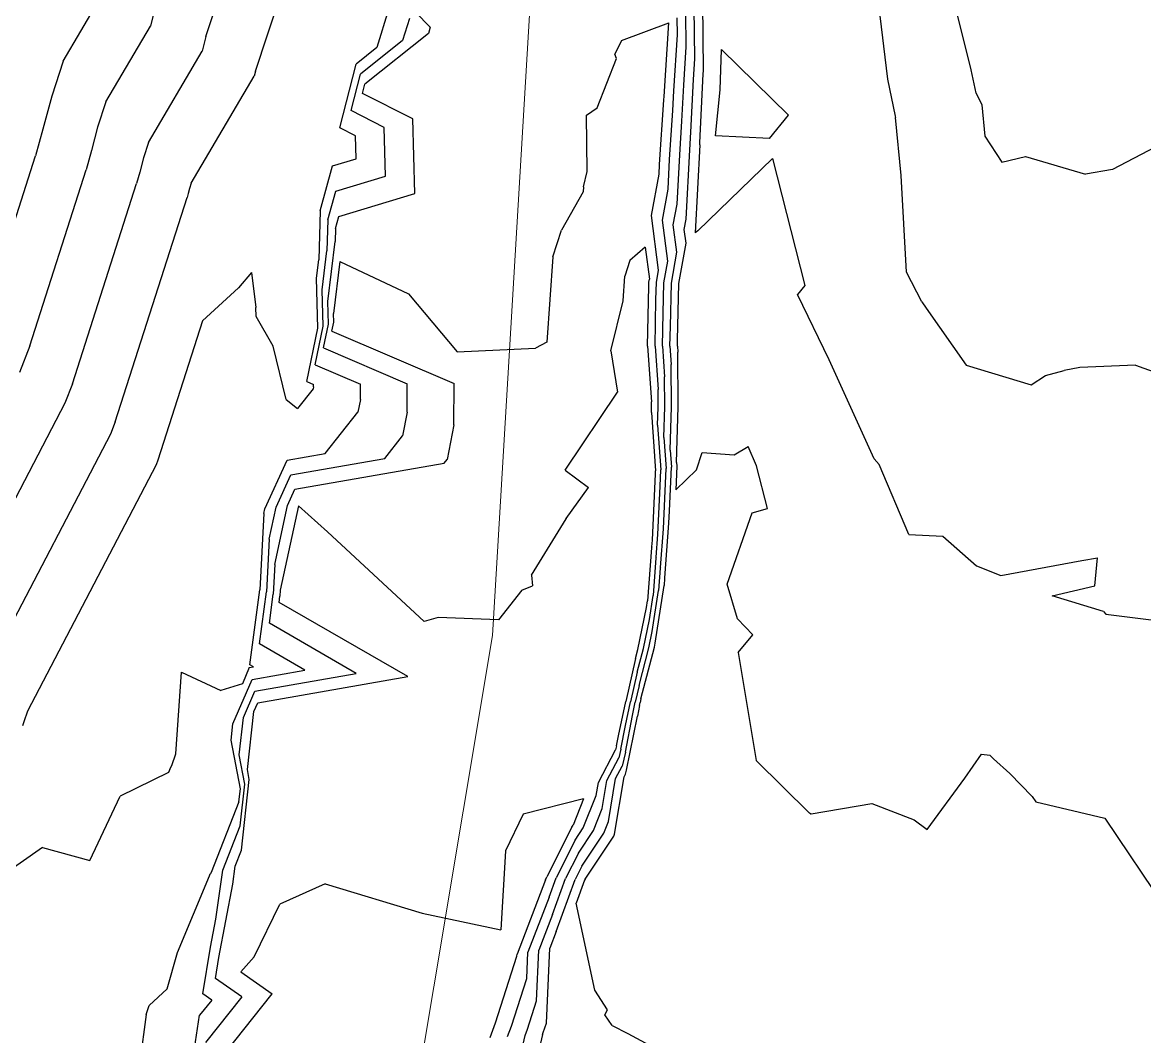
# Model space of a CAD drawing. Header units: metres. Extents: x -1120501 to 1198934, y -4928884 to 66998.
# Drawn here: x -1076.6 to -996.3, y 718.6 to 791.1 of the extents above; entities that cross this region are included whole.
import ezdxf

# ---------------------------------------------------------------- set-up
doc = ezdxf.new("R2010")
doc.units = ezdxf.units.M
doc.layers.add('CL', color=5, linetype='Continuous')
doc.layers.add('SURF2CONTOURS', color=7, linetype='Continuous', lineweight=0)

msp = doc.modelspace()

# ---------------------------------------------------------------- linework, layer by layer
at = {"color": 7, "lineweight": 0}
msp.add_circle((-684.638, 190.5), 66807.042, dxfattribs=at)
at = {"layer": 'CL', "linetype": 'Continuous', "lineweight": 0}
msp.add_lwpolyline([(-1035.691, 1461.088), (-1082.93, 1413.373), (-1091.259, 1383.15), (-1084.596, 1351.379), (-1067.699, 1290.099), (-1046.162, 1235.126), (-1016.295, 1185.507), (-1006.062, 1146.359), (-1008.085, 1097.216), (-1020.698, 1053.427), (-1024.744, 1018.087), (-1020.936, 965.612), (-1026.648, 923.133), (-1037.714, 875.18), (-1038.428, 823.3), (-1042.949, 747.265), (-1053.42, 684.557), (-1051.992, 631.606), (-1045.091, 551.05), (-1064.129, 492.269), (-1082.454, 432.298), (-1085.548, 405.763), (-1067.58, 367.805), (-1082.93, 319.257)], dxfattribs=at)
at = {"layer": 'SURF2CONTOURS', "color": 2, "linetype": 'Continuous', "lineweight": -3}
for p, q in [((-1008.707, 787.735, 275.5), (-1011.327, 798.209, 275.5)), ((-1059.92, 787.646, 274.5), (-1056.892, 796.837, 274.5)), ((-1066.996, 792.632, 275.5), (-1067.427, 790.872, 275.5)), ((-1027.862, 787.662, 274.5), (-1027.912, 792.553, 274.5)), ((-1029.102, 789.386, 273.5), (-1029.127, 791.832, 273.5)), ((-1070.617, 785.446, 275.5), (-1067.427, 790.872, 275.5)), ((-1048.897, 791.42, 273.5), (-1049.392, 789.843, 273.5)), ((-1033.721, 789.847, 272.5), (-1030.343, 791.11, 272.5)), ((-1030.682, 785.843, 272.5), (-1030.343, 791.11, 272.5)), ((-1049.392, 789.843, 273.5), (-1052.401, 787.431, 273.5)), ((-1033.721, 789.847, 272.5), (-1034.198, 788.864, 272.5)), ((-1029.278, 786.651, 273.5), (-1029.102, 789.386, 273.5)), ((-1026.663, 786.323, 274.5), (-1026.562, 789.192, 274.5)), ((-1026.562, 789.192, 274.5), (-1021.77, 784.506, 274.5)), ((-1035.461, 785.03, 272.5), (-1034.081, 788.561, 272.5)), ((-1034.081, 788.561, 272.5), (-1034.198, 788.864, 272.5)), ((-1059.92, 787.646, 274.5), (-1060.009, 787.285, 274.5)), ((-1027.875, 787.459, 274.5), (-1027.862, 787.662, 274.5)), ((-1008.365, 786.063, 275.5), (-1008.707, 787.735, 275.5)), ((-1064.508, 779.632, 274.5), (-1060.009, 787.285, 274.5)), ((-1053.067, 784.823, 273.5), (-1052.401, 787.431, 273.5)), ((-1028.117, 782.523, 274.5), (-1027.875, 787.459, 274.5)), ((-1029.405, 784.064, 273.5), (-1029.278, 786.651, 273.5)), ((-1026.998, 783.019, 274.5), (-1026.663, 786.323, 274.5)), ((-1008.365, 786.063, 275.5), (-1007.952, 785.24, 275.5)), ((-1070.617, 785.446, 275.5), (-1071.206, 783.651, 275.5)), ((-1031.004, 780.961, 272.5), (-1030.694, 785.605, 272.5)), ((-1030.694, 785.605, 272.5), (-1030.682, 785.843, 272.5)), ((-1007.952, 785.24, 275.5), (-1007.734, 783, 275.5)), ((-1050.717, 783.627, 273.5), (-1053.067, 784.823, 273.5)), ((-1036.22, 784.498, 272.5), (-1035.461, 785.03, 272.5)), ((-1036.177, 780.462, 272.5), (-1036.22, 784.498, 272.5)), ((-1023.135, 782.832, 274.5), (-1021.77, 784.506, 274.5)), ((-1071.206, 783.651, 275.5), (-1071.655, 781.964, 275.5)), ((-1050.618, 780.143, 273.5), (-1050.717, 783.627, 273.5)), ((-1029.566, 781.67, 273.5), (-1029.405, 784.064, 273.5)), ((-1023.135, 782.832, 274.5), (-1026.998, 783.019, 274.5)), ((-1007.734, 783, 275.5), (-1006.524, 781.127, 275.5)), ((-1071.655, 781.964, 275.5), (-1072.034, 780.594, 275.5)), ((-1028.127, 782.38, 274.5), (-1028.453, 776.091, 274.5)), ((-1028.127, 782.38, 274.5), (-1028.117, 782.523, 274.5)), ((-995.549, 782.211, 275.5), (-998.598, 780.607, 275.5)), ((-1029.749, 778.131, 273.5), (-1029.566, 781.67, 273.5)), ((-1022.914, 781.403, 274.5), (-1028.264, 776.217, 274.5)), ((-1022.914, 781.403, 274.5), (-1020.606, 772.316, 274.5)), ((-1006.524, 781.127, 275.5), (-1004.827, 781.547, 275.5)), ((-1004.827, 781.547, 275.5), (-1000.521, 780.27, 275.5)), ((-1076.068, 767.998, 275.5), (-1072.034, 780.594, 275.5)), ((-1036.44, 779.376, 272.5), (-1036.177, 780.462, 272.5)), ((-1031.04, 780.272, 272.5), (-1031.004, 780.961, 272.5)), ((-998.598, 780.607, 275.5), (-1000.521, 780.27, 275.5)), ((-1064.508, 779.632, 274.5), (-1064.632, 779.254, 274.5)), ((-1054.177, 779.052, 273.5), (-1050.618, 780.143, 273.5)), ((-1031.589, 777.328, 272.5), (-1031.04, 780.272, 272.5)), ((-1064.727, 778.9, 274.5), (-1064.806, 778.612, 274.5)), ((-1064.632, 779.254, 274.5), (-1064.727, 778.9, 274.5)), ((-1054.73, 777.016, 273.5), (-1054.177, 779.052, 273.5)), ((-1036.478, 779.002, 272.5), (-1038.019, 776.268, 272.5)), ((-1036.44, 779.376, 272.5), (-1036.478, 779.002, 272.5)), ((-1069.951, 762.548, 274.5), (-1064.806, 778.612, 274.5)), ((-1030.024, 776.66, 273.5), (-1029.749, 778.131, 273.5)), ((-1031.076, 773.402, 272.5), (-1031.589, 777.328, 272.5)), ((-1054.73, 777.016, 273.5), (-1054.8, 774.803, 273.5)), ((-1029.767, 774.698, 273.5), (-1030.024, 776.66, 273.5)), ((-1038.638, 774.355, 272.5), (-1038.019, 776.268, 272.5)), ((-1028.264, 776.217, 274.5), (-1028.453, 776.091, 274.5)), ((-1055.137, 772, 273.5), (-1054.8, 774.803, 273.5)), ((-1030.155, 772.475, 273.5), (-1029.767, 774.698, 273.5)), ((-1053.875, 774.035, 272.5), (-1054.323, 770.312, 272.5)), ((-1053.875, 774.035, 272.5), (-1048.975, 771.708, 272.5)), ((-1038.638, 774.355, 272.5), (-1039.075, 768.253, 272.5)), ((-1031.229, 772.525, 272.5), (-1031.076, 773.402, 272.5)), ((-1031.26, 771.301, 272.5), (-1031.229, 772.525, 272.5)), ((-1030.234, 769.373, 273.5), (-1030.155, 772.475, 273.5)), ((-1020.606, 772.316, 274.5), (-1021.138, 771.673, 274.5)), ((-1055.077, 769.401, 273.5), (-1055.137, 772, 273.5)), ((-1048.975, 771.708, 272.5), (-1045.484, 767.558, 272.5)), ((-1018.868, 766.982, 274.5), (-1021.138, 771.673, 274.5)), ((-1031.328, 767.971, 272.5), (-1031.26, 771.301, 272.5)), ((-1054.309, 769.699, 272.5), (-1054.323, 770.312, 272.5)), ((-1055.646, 766.643, 273.5), (-1055.077, 769.401, 273.5)), ((-1054.443, 769.048, 272.5), (-1054.309, 769.699, 272.5)), ((-1030.263, 767.966, 273.5), (-1030.234, 769.373, 273.5)), ((-1054.443, 769.048, 272.5), (-1045.699, 765.309, 272.5)), ((-1076.068, 767.998, 275.5), (-1076.803, 766.085, 275.5)), ((-1045.484, 767.558, 272.5), (-1039.887, 767.821, 272.5)), ((-1039.075, 768.253, 272.5), (-1039.887, 767.821, 272.5)), ((-1031.328, 767.971, 272.5), (-1031.111, 764.881, 272.5)), ((-1030.263, 767.966, 273.5), (-1030.171, 766.66, 273.5)), ((-1015.66, 759.904, 274.5), (-1018.868, 766.982, 274.5)), ((-1055.646, 766.643, 273.5), (-1052.404, 765.257, 273.5)), ((-1030.141, 763.631, 273.5), (-1030.171, 766.66, 273.5)), ((-1052.41, 764.161, 273.5), (-1052.404, 765.257, 273.5)), ((-1045.715, 762.351, 272.5), (-1045.699, 765.309, 272.5)), ((-1031.099, 763.618, 272.5), (-1031.111, 764.881, 272.5)), ((-1052.41, 764.161, 273.5), (-1052.592, 763.241, 273.5)), ((-1031.141, 762.325, 272.5), (-1031.099, 763.618, 272.5)), ((-1030.242, 760.532, 273.5), (-1030.141, 763.631, 273.5)), ((-1054.917, 760.287, 273.5), (-1052.592, 763.241, 273.5)), ((-1069.951, 762.548, 274.5), (-1070.284, 761.68, 274.5)), ((-1045.715, 762.351, 272.5), (-1046.205, 759.868, 272.5)), ((-1031.141, 762.325, 272.5), (-1030.911, 759.129, 272.5)), ((-1070.284, 761.68, 274.5), (-1078.651, 745.649, 274.5)), ((-1057.656, 759.807, 273.5), (-1054.917, 760.287, 273.5)), ((-1030.242, 760.532, 273.5), (-1030.154, 759.303, 273.5)), ((-1059.251, 756.335, 273.5), (-1057.656, 759.807, 273.5)), ((-1057.096, 757.731, 272.5), (-1046.417, 759.6, 272.5)), ((-1046.417, 759.6, 272.5), (-1046.205, 759.868, 272.5)), ((-1015.66, 759.904, 274.5), (-1015.297, 759.498, 274.5)), ((-1013.164, 754.506, 274.5), (-1015.297, 759.498, 274.5)), ((-1030.962, 757.95, 272.5), (-1030.911, 759.129, 272.5)), ((-1030.29, 756.199, 273.5), (-1030.154, 759.303, 273.5)), ((-1031.12, 754.499, 272.5), (-1030.962, 757.95, 272.5)), ((-1057.626, 756.578, 272.5), (-1057.096, 757.731, 272.5)), ((-1059.324, 755.996, 273.5), (-1059.251, 756.335, 273.5)), ((-1058.537, 752.343, 272.5), (-1057.626, 756.578, 272.5)), ((-1059.324, 755.996, 273.5), (-1059.614, 750.539, 273.5)), ((-1030.331, 755.31, 273.5), (-1030.29, 756.199, 273.5)), ((-1030.636, 751.387, 273.5), (-1030.331, 755.31, 273.5)), ((-1031.247, 752.868, 272.5), (-1031.12, 754.499, 272.5)), ((-1013.164, 754.506, 274.5), (-1010.744, 754.388, 274.5)), ((-1010.744, 754.388, 274.5), (-1008.327, 752.244, 274.5)), ((-1058.537, 752.343, 272.5), (-1058.649, 750.228, 272.5)), ((-1031.272, 752.819, 272.5), (-1031.466, 750.123, 272.5)), ((-1031.247, 752.868, 272.5), (-1031.272, 752.819, 272.5)), ((-1008.327, 752.244, 274.5), (-1006.58, 751.57, 274.5)), ((-1006.58, 751.57, 274.5), (-1000.783, 752.637, 274.5)), ((-1000.783, 752.637, 274.5), (-999.665, 752.82, 274.5)), ((-999.857, 750.82, 274.5), (-999.665, 752.82, 274.5)), ((-1031.316, 746.709, 273.5), (-1030.679, 750.854, 273.5)), ((-1030.641, 751.377, 273.5), (-1030.679, 750.854, 273.5)), ((-1030.636, 751.387, 273.5), (-1030.641, 751.377, 273.5)), ((-1002.912, 750.119, 274.5), (-999.857, 750.82, 274.5)), ((-1060.312, 745.177, 273.5), (-1059.614, 750.539, 273.5)), ((-1058.92, 748.149, 272.5), (-1058.649, 750.228, 272.5)), ((-1031.728, 748.424, 272.5), (-1031.466, 750.123, 272.5)), ((-999.25, 748.98, 274.5), (-1002.912, 750.119, 274.5)), ((-1032.162, 746.334, 272.5), (-1031.728, 748.424, 272.5)), ((-999.25, 748.98, 274.5), (-999.072, 748.79, 274.5)), ((-999.072, 748.79, 274.5), (-992.764, 748.008, 274.5)), ((-1052.701, 744.56, 272.5), (-1058.92, 748.149, 272.5)), ((-1031.371, 746.444, 273.5), (-1031.316, 746.709, 273.5)), ((-1032.603, 744.651, 272.5), (-1032.162, 746.334, 272.5)), ((-1032.344, 742.729, 273.5), (-1031.371, 746.444, 273.5)), ((-1060.355, 744.976, 273.5), (-1060.055, 745.029, 273.5)), ((-1060.055, 745.029, 273.5), (-1060.312, 745.177, 273.5)), ((-1065.615, 738.794, 273.5), (-1065.218, 744.654, 273.5)), ((-1065.218, 744.654, 273.5), (-1062.387, 743.333, 273.5)), ((-1060.355, 744.976, 273.5), (-1060.854, 743.817, 273.5)), ((-1059.956, 743.287, 272.5), (-1052.701, 744.56, 272.5)), ((-1032.603, 744.651, 272.5), (-1033.082, 742.529, 272.5)), ((-1060.854, 743.817, 273.5), (-1062.387, 743.333, 273.5)), ((-1060.773, 741.39, 272.5), (-1059.956, 743.287, 272.5)), ((-1032.344, 742.729, 273.5), (-1032.401, 742.475, 273.5)), ((-1033.443, 740.82, 272.5), (-1033.082, 742.529, 272.5)), ((-1032.444, 742.271, 273.5), (-1032.593, 741.504, 273.5)), ((-1032.444, 742.271, 273.5), (-1032.401, 742.475, 273.5)), ((-1061.076, 738.731, 272.5), (-1060.773, 741.39, 272.5)), ((-1033.377, 737.623, 273.5), (-1032.593, 741.504, 273.5)), ((-1033.766, 739.148, 272.5), (-1033.443, 740.82, 272.5)), ((-1065.891, 737.958, 273.5), (-1065.615, 738.794, 273.5)), ((-1060.679, 736.639, 272.5), (-1061.076, 738.731, 272.5)), ((-1033.766, 739.148, 272.5), (-1033.911, 738.505, 272.5)), ((-1066.033, 737.694, 273.5), (-1065.891, 737.958, 273.5)), ((-1034.769, 736.896, 272.5), (-1033.911, 738.505, 272.5)), ((-1066.136, 737.472, 273.5), (-1069.595, 735.782, 273.5)), ((-1066.033, 737.694, 273.5), (-1066.136, 737.472, 273.5)), ((-1034.222, 733.044, 273.5), (-1033.536, 737.164, 273.5)), ((-1033.536, 737.164, 273.5), (-1033.44, 737.344, 273.5)), ((-1033.44, 737.344, 273.5), (-1033.377, 737.623, 273.5)), ((-1061, 733.641, 272.5), (-1060.679, 736.639, 272.5)), ((-1035.102, 734.894, 272.5), (-1034.769, 736.896, 272.5)), ((-1071.771, 731.182, 273.5), (-1069.595, 735.782, 273.5)), ((-1036.447, 735.579, 271.5), (-1040.773, 734.476, 271.5)), ((-1036.447, 735.579, 271.5), (-1037.196, 733.705, 271.5)), ((-1035.734, 733.312, 272.5), (-1035.102, 734.894, 272.5)), ((-1040.773, 734.476, 271.5), (-1042.03, 731.855, 271.5)), ((-1062.243, 730.475, 272.5), (-1061, 733.641, 272.5)), ((-1037.289, 733.564, 271.5), (-1039.079, 729.997, 271.5)), ((-1037.289, 733.564, 271.5), (-1037.196, 733.705, 271.5)), ((-1036.813, 731.695, 272.5), (-1035.734, 733.312, 272.5)), ((-1034.272, 732.919, 273.5), (-1034.222, 733.044, 273.5)), ((-1036.336, 729.826, 273.5), (-1034.272, 732.919, 273.5)), ((-1075.153, 732.093, 273.5), (-1080.132, 728.662, 273.5)), ((-1075.153, 732.093, 273.5), (-1071.771, 731.182, 273.5)), ((-1042.03, 731.855, 271.5), (-1042.358, 726.206, 271.5)), ((-1036.813, 731.695, 272.5), (-1037.725, 729.877, 272.5)), ((-1062.747, 726.983, 272.5), (-1062.243, 730.475, 272.5)), ((-1039.158, 729.779, 271.5), (-1041.202, 724.469, 271.5)), ((-1039.158, 729.779, 271.5), (-1039.079, 729.997, 271.5)), ((-1038.66, 727.317, 272.5), (-1037.725, 729.877, 272.5)), ((-1036.37, 729.758, 273.5), (-1036.973, 728.11, 273.5)), ((-1036.336, 729.826, 273.5), (-1036.37, 729.758, 273.5)), ((-1054.921, 729.509, 271.5), (-1058.173, 728.04, 271.5)), ((-1054.921, 729.509, 271.5), (-1047.991, 727.397, 271.5)), ((-1059.999, 724.278, 271.5), (-1058.173, 728.04, 271.5)), ((-1047.991, 727.397, 271.5), (-1042.358, 726.206, 271.5)), ((-1035.644, 721.888, 273.5), (-1036.973, 728.11, 273.5)), ((-1063.129, 724.959, 272.5), (-1062.747, 726.983, 272.5)), ((-1038.66, 727.317, 272.5), (-1039.644, 724.763, 272.5)), ((-1063.678, 721.632, 272.5), (-1063.129, 724.959, 272.5)), ((-1060.966, 723.195, 271.5), (-1059.999, 724.278, 271.5)), ((-1042.743, 719.554, 271.5), (-1041.208, 724.336, 271.5)), ((-1041.208, 724.336, 271.5), (-1041.202, 724.469, 271.5)), ((-1039.806, 721.138, 272.5), (-1039.644, 724.763, 272.5)), ((-1060.966, 723.195, 271.5), (-1058.72, 721.625, 271.5)), ((-1034.736, 720.477, 273.5), (-1035.644, 721.888, 273.5)), ((-1063.041, 721.187, 272.5), (-1063.913, 720.093, 272.5)), ((-1063.041, 721.187, 272.5), (-1063.678, 721.632, 272.5)), ((-1062.042, 717.454, 271.5), (-1058.72, 721.625, 271.5)), ((-1040.462, 719.095, 272.5), (-1039.806, 721.138, 272.5)), ((-1034.927, 720.139, 273.5), (-1034.736, 720.477, 273.5)), ((-1034.39, 719.354, 273.5), (-1034.927, 720.139, 273.5)), ((-1064.538, 715.944, 272.5), (-1063.913, 720.093, 272.5)), ((-1043.121, 718.501, 271.5), (-1042.743, 719.554, 271.5)), ((-1034.39, 719.354, 273.5), (-1033.266, 718.8, 273.5)), ((-1041.498, 714.88, 272.5), (-1040.623, 718.645, 272.5)), ((-1040.623, 718.645, 272.5), (-1040.462, 719.095, 272.5)), ((-1033.266, 718.8, 273.5), (-1026.483, 715.152, 273.5))]:
    msp.add_line(p, q, dxfattribs=at)
at = {"layer": 'SURF2CONTOURS', "color": 4, "linetype": 'Continuous', "lineweight": -3}
for p, q in [((-1063.458, 790.139, 275), (-1060.911, 797.871, 275)), ((-1047.408, 790.787, 273), (-1049.817, 793.279, 273)), ((-1073.671, 788.354, 276), (-1071.136, 792.665, 276)), ((-1015.345, 792.39, 275), (-1014.698, 787.073, 275)), ((-1050.387, 792.052, 274), (-1051.24, 789.334, 274)), ((-1028.482, 788.524, 274), (-1028.52, 792.192, 274)), ((-1047.408, 790.787, 273), (-1047.545, 790.352, 273)), ((-1029.722, 790.248, 273), (-1029.735, 791.471, 273)), ((-1063.458, 790.139, 275), (-1063.718, 789.078, 275)), ((-1047.545, 790.352, 273), (-1052.089, 786.708, 273)), ((-1029.98, 786.247, 273), (-1029.722, 790.248, 273)), ((-1051.24, 789.334, 274), (-1052.714, 788.153, 274)), ((-1073.671, 788.354, 276), (-1074.493, 785.85, 276)), ((-1067.562, 782.539, 275), (-1063.718, 789.078, 275)), ((-1028.577, 787.055, 274), (-1028.482, 788.524, 274)), ((-1053.878, 783.593, 274), (-1052.714, 788.153, 274)), ((-1028.761, 783.294, 274), (-1028.577, 787.055, 274)), ((-1014.698, 787.073, 275), (-1014.156, 784.417, 275)), ((-1052.256, 786.053, 273), (-1052.089, 786.708, 273)), ((-1048.668, 784.226, 273), (-1052.256, 786.053, 273)), ((-1030.049, 784.835, 273), (-1029.98, 786.247, 273)), ((-1074.493, 785.85, 276), (-1075.12, 783.497, 276)), ((-1030.285, 781.316, 273), (-1030.049, 784.835, 273)), ((-1014.156, 784.417, 275), (-1014.118, 784.341, 275)), ((-1013.713, 780.178, 275), (-1014.118, 784.341, 275)), ((-1052.766, 783.027, 274), (-1053.878, 783.593, 274)), ((-1048.517, 778.906, 273), (-1048.668, 784.226, 273)), ((-1075.12, 783.497, 276), (-1075.648, 781.585, 276)), ((-1052.719, 781.379, 274), (-1052.766, 783.027, 274)), ((-1028.846, 782.025, 274), (-1028.761, 783.294, 274)), ((-1067.562, 782.539, 275), (-1067.919, 781.453, 275)), ((-1029.104, 777.06, 274), (-1028.846, 782.025, 274)), ((-1079.126, 770.723, 276), (-1075.648, 781.585, 276)), ((-1067.919, 781.453, 275), (-1068.191, 780.432, 275)), ((-1054.403, 780.863, 274), (-1052.719, 781.379, 274)), ((-1030.395, 779.201, 273), (-1030.285, 781.316, 273)), ((-1068.191, 780.432, 275), (-1068.42, 779.603, 275)), ((-1055.277, 777.646, 274), (-1054.403, 780.863, 274)), ((-1073.009, 765.273, 275), (-1068.42, 779.603, 275)), ((-1013.35, 773.276, 275), (-1013.713, 780.178, 275)), ((-1053.951, 777.241, 273), (-1048.517, 778.906, 273)), ((-1030.806, 776.994, 273), (-1030.395, 779.201, 273)), ((-1055.277, 777.646, 274), (-1055.387, 774.15, 274)), ((-1054.183, 776.386, 273), (-1053.951, 777.241, 273)), ((-1054.183, 776.386, 273), (-1054.213, 775.457, 273)), ((-1030.422, 774.05, 273), (-1030.806, 776.994, 273)), ((-1029.241, 776.325, 274), (-1029.104, 777.06, 274)), ((-1029.113, 775.345, 274), (-1029.241, 776.325, 274)), ((-1054.73, 771.156, 273), (-1054.213, 775.457, 273)), ((-1032.032, 775.059, 272), (-1033.129, 774.104, 272)), ((-1032.032, 775.059, 272), (-1031.731, 772.755, 272)), ((-1029.618, 772.45, 274), (-1029.113, 775.345, 274)), ((-1055.544, 772.844, 274), (-1055.387, 774.15, 274)), ((-1033.129, 774.104, 272), (-1033.494, 772.977, 272)), ((-1030.692, 772.5, 273), (-1030.422, 774.05, 273)), ((-1060.194, 773.247, 274), (-1061.121, 772.139, 274)), ((-1060.194, 773.247, 274), (-1059.887, 770.741, 274)), ((-1012.242, 771.137, 275), (-1013.35, 773.276, 275)), ((-1055.461, 769.252, 274), (-1055.544, 772.844, 274)), ((-1033.62, 771.207, 272), (-1033.494, 772.977, 272)), ((-1031.774, 772.265, 272), (-1031.766, 772.55, 272)), ((-1031.766, 772.55, 272), (-1031.731, 772.755, 272)), ((-1030.747, 770.337, 273), (-1030.692, 772.5, 273)), ((-1029.721, 768.409, 274), (-1029.618, 772.45, 274)), ((-1063.705, 769.774, 274), (-1061.121, 772.139, 274)), ((-1031.861, 767.974, 272), (-1031.774, 772.265, 272)), ((-1059.87, 770.094, 274), (-1059.887, 770.741, 274)), ((-1054.693, 769.55, 273), (-1054.73, 771.156, 273)), ((-1034.489, 767.639, 272), (-1033.62, 771.207, 272)), ((-1012.242, 771.137, 275), (-1011.942, 770.69, 275)), ((-1011.942, 770.69, 275), (-1009.064, 766.607, 275)), ((-1058.652, 767.974, 274), (-1059.87, 770.094, 274)), ((-1030.795, 767.968, 273), (-1030.747, 770.337, 273)), ((-1063.705, 769.774, 274), (-1066.892, 759.823, 274)), ((-1056.247, 765.441, 274), (-1055.461, 769.252, 274)), ((-1055.044, 767.846, 273), (-1054.693, 769.55, 273)), ((-1029.73, 767.963, 274), (-1029.721, 768.409, 274)), ((-1057.713, 764.146, 274), (-1058.652, 767.974, 274)), ((-1055.044, 767.846, 273), (-1049.052, 765.283, 273)), ((-1034.489, 767.639, 272), (-1034.009, 764.677, 272)), ((-1031.861, 767.974, 272), (-1031.582, 763.992, 272)), ((-1030.795, 767.968, 273), (-1030.641, 765.771, 273)), ((-1029.73, 767.963, 274), (-1029.701, 767.549, 274)), ((-1029.662, 763.638, 274), (-1029.701, 767.549, 274)), ((-1009.064, 766.607, 275), (-1004.418, 765.213, 275)), ((-1004.418, 765.213, 275), (-1003.393, 765.864, 275)), ((-1003.393, 765.864, 275), (-1002.049, 766.227, 275)), ((-1000.934, 766.435, 275), (-1002.049, 766.227, 275)), ((-996.951, 766.607, 275), (-1000.934, 766.435, 275)), ((-996.951, 766.607, 275), (-992.463, 764.999, 275)), ((-1073.009, 765.273, 275), (-1073.543, 763.882, 275)), ((-1056.247, 765.441, 274), (-1055.757, 765.231, 274)), ((-1055.758, 765.066, 274), (-1055.785, 764.927, 274)), ((-1055.758, 765.066, 274), (-1055.757, 765.231, 274)), ((-1049.063, 763.256, 273), (-1049.052, 765.283, 273)), ((-1030.62, 763.624, 273), (-1030.641, 765.771, 273)), ((-1055.785, 764.927, 274), (-1056.899, 763.511, 274)), ((-1037.752, 759.104, 272), (-1034.009, 764.677, 272)), ((-1073.543, 763.882, 275), (-1081.076, 749.45, 275)), ((-1057.713, 764.146, 274), (-1056.899, 763.511, 274)), ((-1031.591, 763.221, 272), (-1031.578, 763.611, 272)), ((-1031.578, 763.611, 272), (-1031.582, 763.992, 272)), ((-1030.692, 761.428, 273), (-1030.62, 763.624, 273)), ((-1029.793, 759.636, 274), (-1029.662, 763.638, 274)), ((-1049.063, 763.256, 273), (-1049.399, 761.554, 273)), ((-1031.591, 763.221, 272), (-1031.289, 759.043, 272)), ((-1050.667, 759.943, 273), (-1049.399, 761.554, 273)), ((-1030.692, 761.428, 273), (-1030.532, 759.216, 273)), ((-1028.351, 759.121, 274), (-1027.952, 760.351, 274)), ((-1027.952, 760.351, 274), (-1025.67, 760.192, 274)), ((-1025.67, 760.192, 274), (-1024.677, 760.784, 274)), ((-1024.059, 759.398, 274), (-1024.677, 760.784, 274)), ((-1067.025, 759.477, 274), (-1076.225, 741.849, 274)), ((-1066.892, 759.823, 274), (-1067.025, 759.477, 274)), ((-1057.376, 758.769, 273), (-1050.667, 759.943, 273)), ((-1029.793, 759.636, 274), (-1029.775, 759.39, 274)), ((-1058.438, 756.457, 273), (-1057.376, 758.769, 273)), ((-1037.752, 759.104, 272), (-1036.082, 757.854, 272)), ((-1031.515, 754.094, 272), (-1031.299, 758.825, 272)), ((-1031.299, 758.825, 272), (-1031.289, 759.043, 272)), ((-1030.626, 757.075, 273), (-1030.532, 759.216, 273)), ((-1029.775, 759.39, 274), (-1029.85, 757.694, 274)), ((-1029.85, 757.694, 274), (-1028.351, 759.121, 274)), ((-1023.282, 756.348, 274), (-1024.059, 759.398, 274)), ((-1037.676, 755.652, 272), (-1036.082, 757.854, 272)), ((-1030.726, 754.905, 273), (-1030.626, 757.075, 273)), ((-1058.931, 754.17, 273), (-1058.438, 756.457, 273)), ((-1056.845, 756.552, 272), (-1058.143, 750.517, 272)), ((-1056.845, 756.552, 272), (-1054.763, 754.691, 272)), ((-1024.378, 756.054, 274), (-1023.282, 756.348, 274)), ((-1040.163, 751.584, 272), (-1037.679, 755.621, 272)), ((-1037.676, 755.652, 272), (-1037.679, 755.621, 272)), ((-1026.161, 750.937, 274), (-1024.378, 756.054, 274)), ((-1054.763, 754.691, 272), (-1047.857, 748.279, 272)), ((-1030.942, 752.127, 273), (-1030.726, 754.905, 273)), ((-1058.931, 754.17, 273), (-1059.132, 750.384, 273)), ((-1031.553, 753.608, 272), (-1031.515, 754.094, 272)), ((-1031.588, 753.54, 272), (-1031.86, 749.758, 272)), ((-1031.553, 753.608, 272), (-1031.588, 753.54, 272)), ((-1040.163, 751.584, 272), (-1040.098, 750.823, 272)), ((-1030.956, 752.098, 273), (-1031.072, 750.489, 273)), ((-1030.942, 752.127, 273), (-1030.956, 752.098, 273)), ((-1040.86, 750.516, 272), (-1040.098, 750.823, 272)), ((-1025.44, 748.457, 274), (-1026.161, 750.937, 274)), ((-1059.616, 746.663, 273), (-1059.132, 750.384, 273)), ((-1058.224, 749.636, 272), (-1058.167, 750.072, 272)), ((-1058.143, 750.517, 272), (-1058.167, 750.072, 272)), ((-1040.86, 750.516, 272), (-1042.516, 748.383, 272)), ((-1031.522, 747.566, 273), (-1031.072, 750.489, 273)), ((-1049.023, 744.325, 272), (-1058.224, 749.636, 272)), ((-1032.557, 746.279, 272), (-1031.933, 749.281, 272)), ((-1031.933, 749.281, 272), (-1031.86, 749.758, 272)), ((-1046.833, 748.562, 272), (-1047.857, 748.279, 272)), ((-1042.516, 748.383, 272), (-1046.833, 748.562, 272)), ((-1024.338, 747.313, 274), (-1025.44, 748.457, 274)), ((-1031.767, 746.389, 273), (-1031.522, 747.566, 273)), ((-1056.378, 744.794, 273), (-1059.616, 746.663, 273)), ((-1025.383, 746.061, 274), (-1024.338, 747.313, 274)), ((-1032.732, 745.612, 272), (-1032.557, 746.279, 272)), ((-1032.473, 743.69, 273), (-1031.767, 746.389, 273)), ((-1025.383, 746.061, 274), (-1024.097, 738.318, 274)), ((-1032.732, 745.612, 272), (-1033.422, 742.556, 272)), ((-1060.155, 744.132, 273), (-1056.378, 744.794, 273)), ((-1059.756, 742.443, 272), (-1049.023, 744.325, 272)), ((-1061.526, 740.951, 273), (-1060.155, 744.132, 273)), ((-1032.473, 743.69, 273), (-1032.742, 742.502, 273)), ((-1076.225, 741.849, 274), (-1076.486, 741.098, 274)), ((-1060.494, 737.673, 272), (-1060.02, 741.829, 272)), ((-1060.02, 741.829, 272), (-1059.756, 742.443, 272)), ((-1033.942, 740.095, 272), (-1033.422, 742.556, 272)), ((-1032.944, 741.545, 273), (-1032.742, 742.502, 273)), ((-1076.486, 741.098, 274), (-1076.586, 740.797, 274)), ((-1033.449, 738.931, 273), (-1032.944, 741.545, 273)), ((-1061.658, 739.789, 273), (-1061.526, 740.951, 273)), ((-1060.996, 736.3, 273), (-1061.658, 739.789, 273)), ((-1034.083, 739.366, 272), (-1033.942, 740.095, 272)), ((-1035.385, 736.761, 272), (-1034.146, 739.085, 272)), ((-1034.083, 739.366, 272), (-1034.146, 739.085, 272)), ((-1033.449, 738.931, 273), (-1033.675, 737.924, 273)), ((-1009.167, 737.06, 274), (-1007.964, 738.771, 274)), ((-1007.964, 738.771, 274), (-1007.386, 738.703, 274)), ((-1007.386, 738.703, 274), (-1007.113, 738.436, 274)), ((-1034.152, 737.03, 273), (-1033.675, 737.924, 273)), ((-1020.271, 734.548, 274), (-1024.097, 738.318, 274)), ((-1005.955, 737.406, 274), (-1007.113, 738.436, 274)), ((-1060.903, 731.921, 272), (-1060.362, 736.977, 272)), ((-1060.362, 736.977, 272), (-1060.494, 737.673, 272)), ((-1034.662, 733.969, 273), (-1034.152, 737.03, 273)), ((-1011.853, 733.397, 274), (-1009.167, 737.06, 274)), ((-1004.35, 735.756, 274), (-1005.955, 737.406, 274)), ((-1061.097, 735.361, 273), (-1060.996, 736.3, 273)), ((-1035.542, 735.819, 272), (-1035.385, 736.761, 272)), ((-1061.097, 735.361, 273), (-1063.077, 730.319, 273)), ((-1036.465, 733.508, 272), (-1035.542, 735.819, 272)), ((-1004.35, 735.756, 274), (-1004.085, 735.377, 274)), ((-1004.085, 735.377, 274), (-999.156, 734.204, 274)), ((-1020.165, 734.505, 274), (-1015.828, 735.247, 274)), ((-1015.828, 735.247, 274), (-1012.792, 734.071, 274)), ((-1035.003, 733.115, 273), (-1034.662, 733.969, 273)), ((-1020.205, 734.505, 274), (-1020.271, 734.548, 274)), ((-1020.205, 734.505, 274), (-1020.179, 734.502, 274)), ((-1020.179, 734.502, 274), (-1020.165, 734.505, 274)), ((-1012.792, 734.071, 274), (-1011.853, 733.397, 274)), ((-999.156, 734.204, 274), (-994.787, 727.72, 274)), ((-1037.051, 732.63, 272), (-1036.465, 733.508, 272)), ((-1036.575, 730.76, 273), (-1035.003, 733.115, 273)), ((-1037.051, 732.63, 272), (-1038.402, 729.937, 272)), ((-1061.358, 730.761, 272), (-1060.903, 731.921, 272)), ((-1061.543, 729.482, 272), (-1061.358, 730.761, 272)), ((-1036.575, 730.76, 273), (-1037.048, 729.817, 273)), ((-1065.495, 724.598, 273), (-1063.209, 730.084, 273)), ((-1063.209, 730.084, 273), (-1063.148, 730.225, 273)), ((-1063.077, 730.319, 273), (-1063.148, 730.225, 273)), ((-1038.909, 728.548, 272), (-1038.402, 729.937, 272)), ((-1038.411, 726.086, 273), (-1037.048, 729.817, 273)), ((-1062.534, 724.233, 272), (-1061.543, 729.482, 272)), ((-1038.909, 728.548, 272), (-1040.423, 724.616, 272)), ((-1038.411, 726.086, 273), (-1038.864, 724.909, 273)), ((-1066.225, 721.995, 273), (-1065.495, 724.598, 273)), ((-1062.782, 722.735, 272), (-1062.534, 724.233, 272)), ((-1040.507, 722.737, 272), (-1040.423, 724.616, 272)), ((-1039.105, 719.539, 273), (-1038.864, 724.909, 273)), ((-1060.881, 721.406, 272), (-1062.782, 722.735, 272)), ((-1041.603, 719.325, 272), (-1040.507, 722.737, 272)), ((-1067.528, 720.796, 273), (-1066.225, 721.995, 273)), ((-1060.881, 721.406, 272), (-1063.482, 718.14, 272)), ((-1067.733, 720.159, 273), (-1068.671, 713.347, 273)), ((-1067.733, 720.159, 273), (-1067.528, 720.796, 273)), ((-1041.872, 718.573, 272), (-1041.603, 719.325, 272)), ((-1039.321, 718.865, 273), (-1039.105, 719.539, 273)), ((-1039.374, 718.717, 273), (-1040.49, 713.914, 273)), ((-1039.374, 718.717, 273), (-1039.321, 718.865, 273))]:
    msp.add_line(p, q, dxfattribs=at)

doc.saveas('drawing.dxf')
